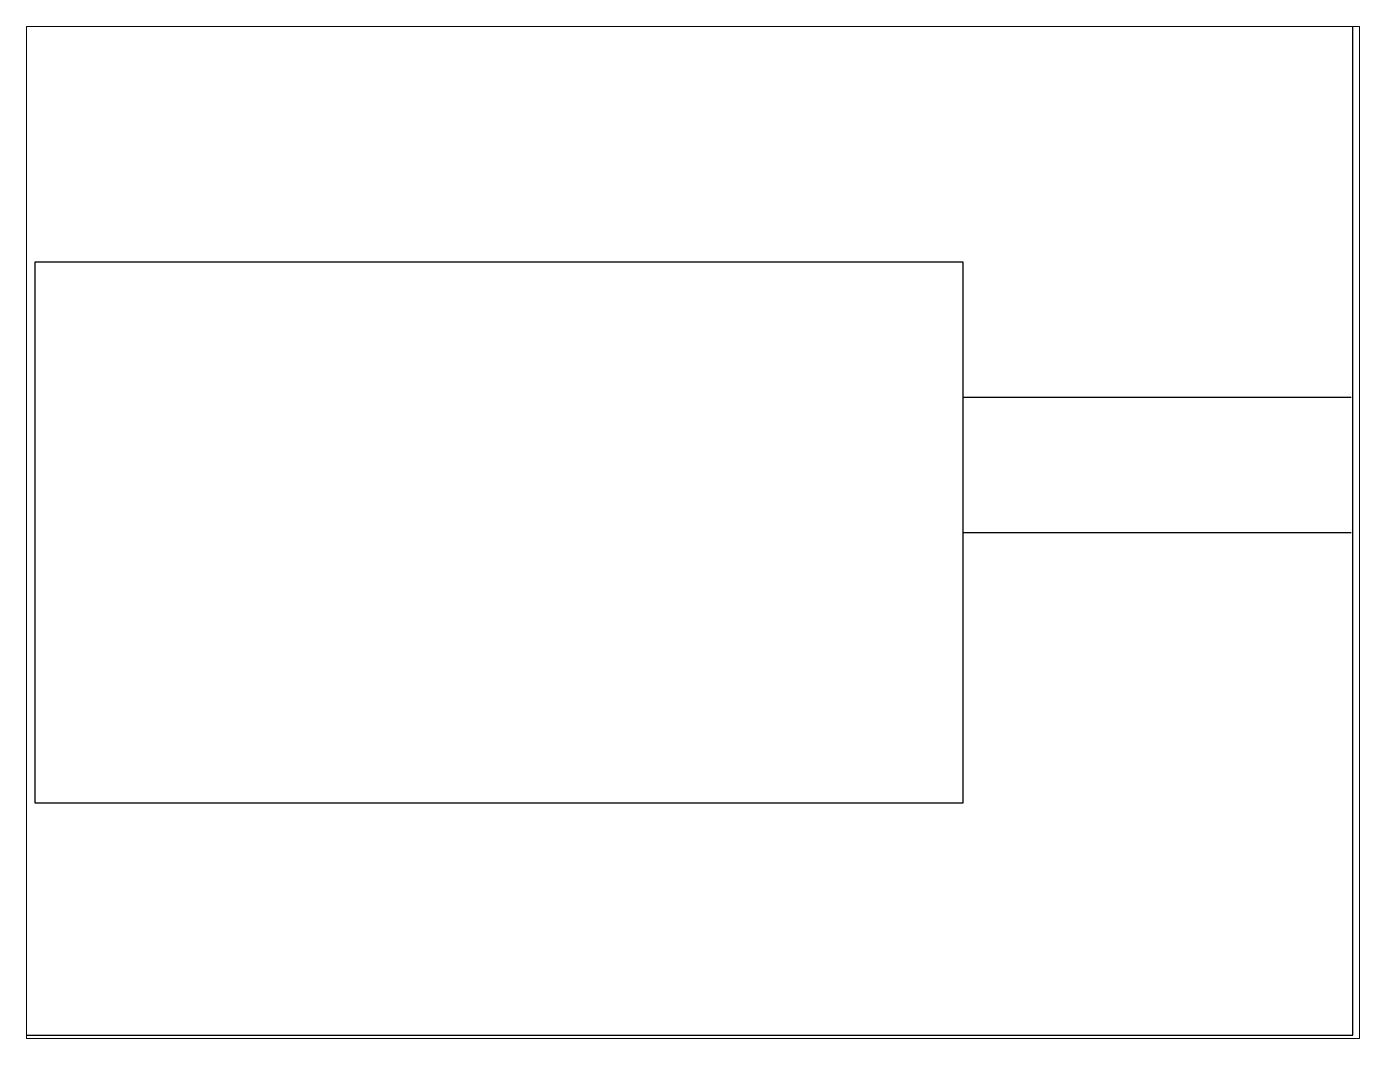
# Paper-space layout 'Układ1' of a CAD drawing. Header units: millimetres. Extents: x 26 to 231, y 20 to 176.
# The model-space entities are those that its viewports show. They can reach past a viewport. Long polylines and large blocks are cut down to what shows.
import ezdxf

# ---------------------------------------------------------------- set-up
doc = ezdxf.new("R2010")
doc.units = ezdxf.units.MM

msp = doc.modelspace()

# ---------------------------------------------------------------- linework, layer by layer
for p, q in [((200, 0), (200, 200)), ((149.76, 82.26), (199.8, 82.26)), ((149.76, 64.83), (199.8, 64.83)), ((0, 0), (200, 0))]:
    msp.add_line(p, q)
msp.add_lwpolyline([(30, 29.98), (149.76, 29.98), (149.76, 99.68), (30, 99.68)], close=True)

psp = doc.layouts.new('Układ1')

# ---------------------------------------------------------------- viewports
at = {"layer": '0'}
psp.add_viewport(center=(128.5, 97.5), size=(205.6, 156), view_center_point=(114.9, 64.83), view_height=130.436, dxfattribs=at)

doc.saveas('drawing.dxf')
